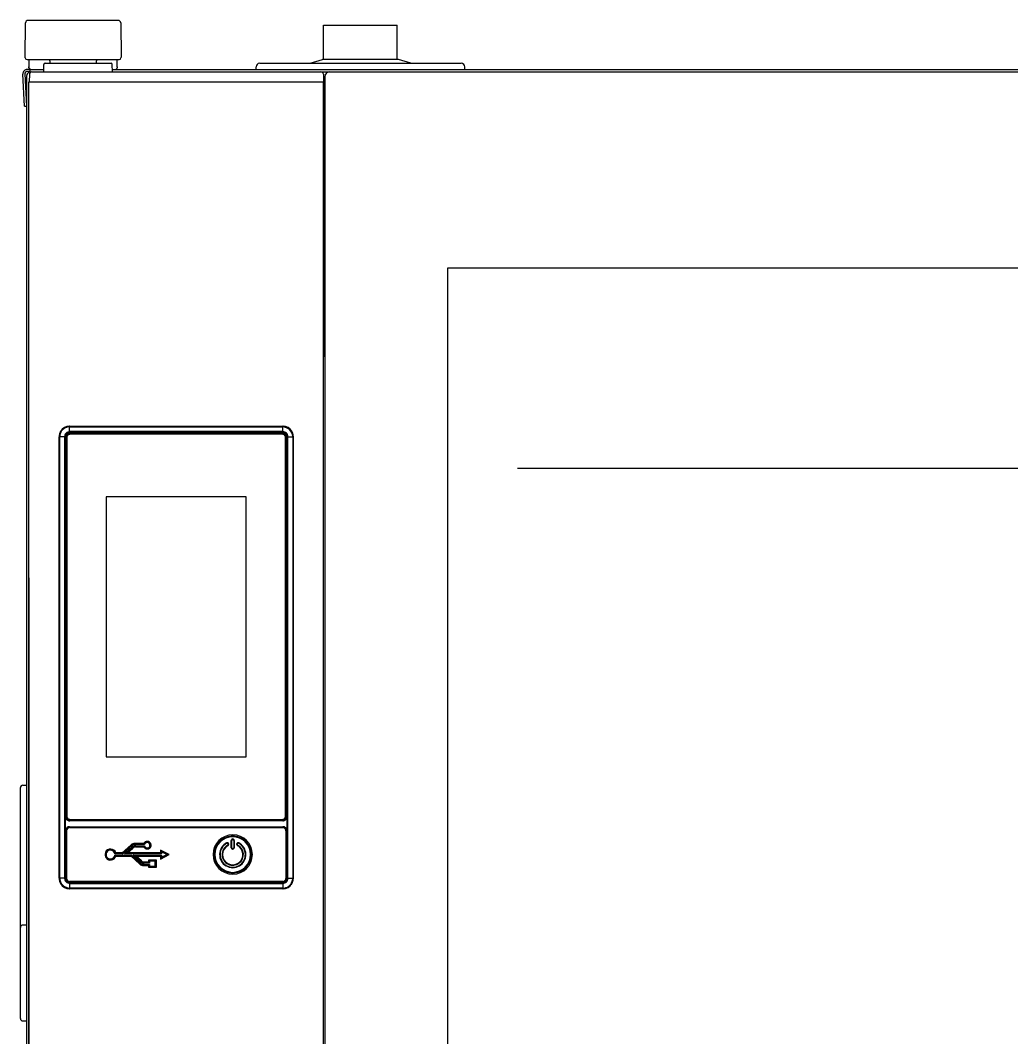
# Model space of a CAD drawing. Header units: millimetres. Extents: x 7025 to 12152, y 3757 to 7444.
# Drawn here: x 9911.5 to 10315.2, y 5879.5 to 6293.8 of the extents above; entities that cross this region are included whole.
import ezdxf

# ---------------------------------------------------------------- set-up
doc = ezdxf.new("R2010")
doc.units = ezdxf.units.MM
doc.header["$LTSCALE"] = 346.5
doc.layers.get('0').update_dxf_attribs({"linetype": 'CONTINUOUS'})
doc.layers.add('COSMETICHE', color=7, linetype='CONTINUOUS')
doc.layers.add('GEOM', color=7, linetype='CONTINUOUS')

msp = doc.modelspace()

# ---------------------------------------------------------------- linework, layer by layer
at = {"color": 7, "linetype": 'Continuous'}
for p, q in [((9951.34, 6293.8), (9914.58, 6293.8)), ((9913.46, 6278.8), (9913.58, 6292.81)), ((9952.34, 6292.81), (9952.46, 6278.8)), ((10034.96, 6277.8), (10034.96, 6291.8)), ((10034.96, 6291.8), (10064.96, 6291.8)), ((10064.96, 6277.8), (10064.96, 6291.8)), ((9913.47, 6278.52), (9913.46, 6278.8)), ((9914.22, 6277.8), (9951.7, 6277.8)), ((9914.96, 6277.8), (9914.96, 6275.4)), ((9923.48, 6277.32), (9923.5, 6276.3)), ((9942.42, 6276.3), (9942.43, 6277.32)), ((9950.96, 6275.4), (9950.96, 6277.8)), ((9952.46, 6278.8), (9952.45, 6278.52)), ((10029.46, 6276.3), (10034.46, 6277.8)), ((10065.46, 6277.8), (10034.46, 6277.8)), ((10070.46, 6276.3), (10065.46, 6277.8)), ((9915.72, 6273.8), (9914.26, 6273.8)), ((9915.26, 6273), (9914.26, 6273)), ((9914.96, 6275.4), (9914.96, 6274.8)), ((9914.97, 6274.52), (9914.96, 6274.8)), ((9915.26, 6273.8), (9915.26, 6272.28)), ((9915.26, 6273.8), (9915.26, 6272.28)), ((9915.72, 6273.8), (9920.98, 6273.8)), ((9920.96, 6272.8), (9921.01, 6275.81)), ((9921.51, 6276.3), (9948.41, 6276.3)), ((9948.96, 6272.8), (9948.91, 6275.81)), ((9948.94, 6273.8), (9950.2, 6273.8)), ((9950.2, 6273.8), (10713.66, 6273.8)), ((9950.96, 6274.8), (9950.95, 6274.52)), ((9950.96, 6275.07), (9950.96, 6275.4)), ((9950.96, 6274.8), (9950.96, 6275.07)), ((10007.46, 6273.8), (10007.46, 6274.8)), ((10008.96, 6276.3), (10090.96, 6276.3)), ((10092.46, 6273.8), (10092.46, 6274.8)), ((9913.15, 6258.8), (9912.46, 6271.9)), ((9913.26, 6271.95), (9913.95, 6258.84)), ((9913.96, 6271.1), (9913.96, 5618)), ((9914.96, 5657.8), (9914.96, 6268.8)), ((9914.96, 6268.8), (10034.96, 6268.8)), ((9915.12, 6271.81), (9915.09, 6268.8)), ((9916.12, 6272.8), (10711.91, 6272.8)), ((10034.91, 6271.81), (10034.96, 6268.8)), ((10034.96, 6268.8), (10034.96, 6156.8)), ((10034.96, 5657.8), (10034.96, 6268.8)), ((10035.46, 6270.8), (10035.46, 5655.8)), ((9913.15, 6258.8), (9913.95, 6258.84)), ((10085.46, 6192.8), (10085.46, 5733.8)), ((10542.46, 6192.8), (10085.46, 6192.8))]:
    msp.add_line(p, q, dxfattribs=at)
at = {"color": 9, "linetype": 'Continuous'}
for p, q in [((9931.53, 6128.47), (9931.53, 6128.48)), ((9931.53, 6128.47), (10018.38, 6128.47)), ((9931.54, 6126.8), (9931.54, 6128.24)), ((9931.54, 6128.24), (10018.37, 6128.24)), ((10018.37, 6126.8), (10018.37, 6128.24)), ((10018.38, 6128.47), (10018.39, 6128.48)), ((9927.29, 6124.22), (9927.28, 6124.23)), ((9927.29, 5944.37), (9927.29, 6124.22)), ((9928.71, 6124.21), (9927.51, 6124.21)), ((9927.51, 5944.38), (9927.51, 6124.21)), ((9929.47, 6124.21), (9928.71, 6124.21)), ((9929.47, 6124.21), (9929.47, 5944.38)), ((9929.75, 6124.21), (9929.5, 6124.21)), ((9929.75, 6124.21), (9929.75, 5944.38)), ((9930.33, 6124.16), (9930.2, 6124.16)), ((9930.2, 5969.44), (9930.2, 6123.8)), ((9930.45, 6124.16), (9930.33, 6124.16)), ((9931.54, 6126.28), (9931.54, 6126.8)), ((9931.54, 6126.01), (9931.54, 6126.28)), ((10018.37, 6126.28), (9931.54, 6126.28)), ((10018.38, 6126.01), (9931.54, 6126.01)), ((9931.6, 6125.43), (9931.6, 6125.56)), ((9931.6, 6125.31), (9931.6, 6125.43)), ((10018.32, 6125.43), (10018.32, 6125.56)), ((10018.32, 6125.31), (10018.32, 6125.43)), ((10018.37, 6126.28), (10018.37, 6126.8)), ((10018.38, 6126.01), (10018.37, 6126.25)), ((10019.47, 6124.16), (10019.59, 6124.16)), ((10019.59, 6124.16), (10019.72, 6124.16)), ((10019.72, 6123.8), (10019.72, 5969.44)), ((10020.17, 6124.21), (10020.44, 6124.21)), ((10020.17, 5944.38), (10020.17, 6124.21)), ((10020.44, 5944.38), (10020.44, 6124.21)), ((10020.44, 6124.21), (10021.21, 6124.21)), ((10021.21, 6124.21), (10022.4, 6124.21)), ((10022.4, 6124.21), (10022.4, 5944.38)), ((10022.63, 6124.22), (10022.64, 6124.23)), ((10022.63, 6124.22), (10022.63, 5944.37)), ((9930.33, 5969.44), (9930.2, 5969.44)), ((9930.45, 5969.44), (9930.33, 5969.44)), ((9931.56, 5968), (9931.6, 5968.04)), ((9931.6, 5968.29), (9931.6, 5968.17)), ((9931.6, 5968.17), (9931.6, 5968.04)), ((10018.32, 5968.04), (9931.6, 5968.04)), ((10018.32, 5968.29), (10018.32, 5968.17)), ((10018.32, 5968.17), (10018.32, 5968.04)), ((10018.35, 5968), (10018.32, 5968.04)), ((9929.85, 5944.34), (9929.85, 5963.75)), ((9929.85, 5963.75), (9930.1, 5963.75)), ((9930.1, 5944.34), (9930.1, 5963.75)), ((9930.1, 5963.75), (9930.19, 5963.67)), ((9930.21, 5963.67), (9930.19, 5963.67)), ((9930.19, 5963.55), (9930.19, 5963.67)), ((9930.19, 5944.55), (9930.19, 5963.55)), ((9930.26, 5963.67), (9930.21, 5963.67)), ((9931.5, 5965.4), (10018.41, 5965.4)), ((9931.5, 5965.4), (9931.5, 5965.15)), ((9931.5, 5965.15), (9931.59, 5965.06)), ((9931.5, 5965.15), (10018.41, 5965.15)), ((9931.59, 5965.04), (9931.59, 5965.06)), ((9931.59, 5965.06), (9931.76, 5965.06)), ((9931.59, 5965.03), (9931.59, 5965.04)), ((9931.76, 5965.06), (10018.16, 5965.06)), ((10018.16, 5965.06), (10018.33, 5965.06)), ((10018.41, 5965.15), (10018.33, 5965.06)), ((10018.33, 5965.04), (10018.33, 5965.06)), ((10018.33, 5965.03), (10018.33, 5965.04)), ((10018.41, 5965.4), (10018.41, 5965.15)), ((10019.66, 5963.67), (10019.71, 5963.67)), ((10019.71, 5963.67), (10019.73, 5963.67)), ((10019.81, 5963.75), (10019.73, 5963.67)), ((10019.73, 5963.67), (10019.73, 5963.55)), ((10019.73, 5963.55), (10019.73, 5944.55)), ((10020.06, 5963.75), (10019.81, 5963.75)), ((10019.81, 5963.75), (10019.81, 5944.34)), ((10020.06, 5963.75), (10020.06, 5944.34)), ((9927.29, 5944.37), (9927.28, 5944.36)), ((9928.71, 5944.38), (9927.51, 5944.38)), ((9929.47, 5944.38), (9928.71, 5944.38)), ((9929.75, 5944.38), (9929.47, 5944.38)), ((9929.85, 5944.34), (9930.1, 5944.34)), ((9930.1, 5944.34), (9930.19, 5944.43)), ((9930.19, 5944.43), (9930.19, 5944.55)), ((9930.21, 5944.43), (9930.19, 5944.43)), ((9930.26, 5944.43), (9930.21, 5944.43)), ((9931.5, 5942.94), (9931.59, 5943.03)), ((9931.5, 5942.69), (9931.5, 5942.94)), ((10018.41, 5942.94), (9931.5, 5942.94)), ((10018.41, 5942.69), (9931.5, 5942.69)), ((9931.54, 5942.59), (10018.38, 5942.59)), ((9931.54, 5942.59), (9931.54, 5942.34)), ((9931.54, 5942.31), (9931.54, 5941.8)), ((9931.54, 5942.31), (10018.37, 5942.31)), ((9931.54, 5941.8), (9931.54, 5940.35)), ((9931.59, 5943.07), (9931.59, 5943.05)), ((9931.59, 5943.05), (9931.59, 5943.03)), ((9931.76, 5943.03), (9931.59, 5943.03)), ((10018.16, 5943.03), (9931.76, 5943.03)), ((10018.33, 5943.03), (10018.16, 5943.03)), ((10018.33, 5943.07), (10018.33, 5943.05)), ((10018.33, 5943.05), (10018.33, 5943.03)), ((10018.41, 5942.94), (10018.33, 5943.03)), ((10018.38, 5942.59), (10018.37, 5942.31)), ((10018.37, 5942.31), (10018.37, 5941.8)), ((10018.37, 5941.8), (10018.37, 5940.35)), ((10018.41, 5942.69), (10018.41, 5942.94)), ((10019.66, 5944.43), (10019.71, 5944.43)), ((10019.71, 5944.43), (10019.73, 5944.43)), ((10019.73, 5944.55), (10019.73, 5944.43)), ((10019.81, 5944.34), (10019.73, 5944.43)), ((10020.06, 5944.34), (10019.81, 5944.34)), ((10020.17, 5944.38), (10020.41, 5944.38)), ((10020.44, 5944.38), (10021.21, 5944.38)), ((10021.21, 5944.38), (10022.4, 5944.38)), ((10022.63, 5944.37), (10022.64, 5944.36)), ((10018.38, 5940.13), (9931.53, 5940.13)), ((9931.53, 5940.13), (9931.53, 5940.12)), ((10018.37, 5940.35), (9931.54, 5940.35)), ((10018.38, 5940.13), (10018.39, 5940.12))]:
    msp.add_line(p, q, dxfattribs=at)
at = {"color": 2, "linetype": 'Continuous'}
msp.add_line((10113.96, 6111.4), (10513.96, 6111.4), dxfattribs=at)
at = {"color": 9, "linetype": 'Continuous'}
for points in [[(9929.75, 6124.21), (9929.65, 6124.21), (9929.56, 6124.21), (9929.47, 6124.21)], [(10018.38, 6126.01), (10018.37, 6126.11), (10018.37, 6126.2), (10018.37, 6126.28)], [(9931.54, 5942.59), (9931.54, 5942.49), (9931.54, 5942.4), (9931.54, 5942.31)], [(10020.17, 5944.38), (10020.27, 5944.38), (10020.36, 5944.38), (10020.44, 5944.38)]]:
    msp.add_lwpolyline(points, dxfattribs=at)
at = {"color": 7, "linetype": 'Continuous'}
for centre, radius, start, end in [((9914.58, 6292.8), 1, 90, 179.5), ((9951.34, 6292.8), 1, 0.5, 90), ((9914.22, 6278.55), 0.75, 182, 270), ((9921.98, 6277.3), 1.5, 1, 19.6284), ((9943.93, 6277.3), 1.5, 160.3716, 179), ((9951.7, 6278.55), 0.75, 270, 358), ((9914.26, 6272), 1.8, 90, 183), ((9914.26, 6272), 1, 90, 183), ((9915.72, 6274.55), 0.75, 182, 270), ((9921.51, 6275.8), 0.5, 90, 179), ((9948.41, 6275.8), 0.5, 1, 90), ((9950.2, 6274.55), 0.75, 270, 358), ((10008.96, 6274.8), 1.5, 90, 180), ((10090.96, 6274.8), 1.5, 0, 90), ((9915.76, 6271.1), 1.8, 106.1281, 180), ((9916.12, 6271.8), 1, 90, 179.5), ((10033.91, 6271.8), 1, 1, 90), ((10037.46, 6270.8), 2, 90, 180), ((9997.96, 5954.05), 7.5, 0, 168.75), ((9997.96, 5954.05), 7.5, 0, 168.75), ((9997.96, 5954.05), 7.5, 168.75, 180), ((9997.96, 5954.05), 7.5, 168.75, 180), ((9997.96, 5954.05), 7.5, 180, 348.75), ((9997.96, 5954.05), 7.5, 348.75, 0), ((9997.96, 5954.05), 7.5, 348.75, 0)]:
    msp.add_arc(centre, radius, start, end, dxfattribs=at)
at = {"color": 9, "linetype": 'Continuous'}
for centre, radius, start, end in [((9931.55, 6124.21), 4.03, 98.9758, 171.4052), ((9931.54, 6124.22), 4.26, 118.4228, 124.2541), ((9931.54, 6124.21), 4.26, 107.3361, 118.4073), ((9931.54, 6124.22), 4.25, 102.0486, 107.3202), ((9931.54, 6124.21), 4.26, 92.4816, 102.0374), ((9931.55, 6124.21), 4.03, 90.0459, 98.9808), ((9931.54, 6124.23), 4.24, 90.0409, 92.4762), ((10018.37, 6124.21), 4.03, 81.3986, 89.9555), ((10018.38, 6124.23), 4.24, 87.6693, 89.9597), ((10018.38, 6124.21), 4.26, 78.0579, 87.663), ((10018.38, 6124.22), 4.25, 72.8415, 78.0475), ((10018.38, 6124.21), 4.26, 63.0369, 72.8276), ((10018.38, 6124.21), 4.26, 54.2295, 63.0203), ((9931.55, 6124.22), 4.26, 168.0579, 177.663), ((9931.53, 6124.22), 4.24, 177.6693, 179.9597), ((9931.54, 6124.22), 4.25, 162.8415, 168.0475), ((9931.55, 6124.22), 4.26, 153.0369, 162.8276), ((9931.54, 6124.21), 4.03, 171.3986, 179.9555), ((9931.54, 6124.22), 4.26, 144.2295, 153.0203), ((9931.54, 6124.22), 4.25, 137.9545, 144.2272), ((9931.54, 6124.21), 4.26, 131.0569, 137.9454), ((9931.54, 6124.22), 4.25, 124.2566, 131.0508), ((9931.61, 6124.16), 1.41, 162.4712, 179.924), ((10018.32, 6124.15), 1.41, 72.4712, 89.924), ((10018.37, 6124.21), 4.03, 8.9758, 61.0408), ((10018.38, 6124.22), 4.25, 47.9545, 54.2272), ((10018.37, 6124.21), 4.26, 41.0569, 47.9454), ((10018.38, 6124.22), 4.25, 34.2566, 41.0508), ((10018.38, 6124.22), 4.26, 28.4228, 34.2541), ((10018.37, 6124.22), 4.26, 17.3361, 28.4073), ((10018.37, 6124.21), 4.03, 0.0459, 8.9808), ((10018.38, 6124.22), 4.25, 12.0486, 17.3202), ((10018.37, 6124.22), 4.26, 2.4816, 12.0374), ((10018.39, 6124.22), 4.24, 0.0409, 2.4762), ((9931.6, 5969.45), 1.41, 252.4712, 269.924), ((10018.31, 5969.44), 1.41, 342.4712, 359.924), ((9931.5, 5963.75), 1.65, 89.9858, 180.0142), ((9931.51, 5963.75), 1.41, 165.3672, 179.9758), ((9931.59, 5963.66), 1.41, 90.0882, 108.9329), ((9931.5, 5963.75), 1.41, 90.0108, 103.7349), ((10018.32, 5963.66), 1.41, 73.6062, 89.9341), ((10018.42, 5963.75), 1.65, 359.9858, 90.0142), ((10018.41, 5963.75), 1.41, 75.3672, 89.9758), ((10018.32, 5963.66), 1.41, 0.0882, 18.9329), ((10018.41, 5963.75), 1.41, 0.0108, 13.7349), ((9997.96, 5954.05), 8, 0, 180), ((9997.96, 5954.05), 7.25, 0, 180), ((9997.96, 5954.05), 8, 180, 0), ((9997.96, 5954.05), 7.25, 180, 0), ((9931.53, 5944.38), 4.24, 180.0409, 182.4762), ((9931.55, 5944.38), 4.26, 182.4816, 192.0374), ((9931.54, 5944.38), 4.25, 192.0486, 197.3202), ((9931.55, 5944.38), 4.26, 197.3361, 208.4073), ((9931.54, 5944.39), 4.03, 180.0459, 188.9808), ((9931.55, 5944.39), 4.03, 188.9758, 241.0408), ((9931.54, 5944.38), 4.26, 208.4228, 214.2541), ((9931.54, 5944.38), 4.25, 214.2566, 221.0508), ((9931.54, 5944.38), 4.26, 221.0569, 227.9454), ((9931.5, 5944.34), 1.65, 179.9858, 270.0142), ((9931.51, 5944.34), 1.41, 180.0108, 193.7349), ((9931.6, 5944.43), 1.41, 180.0882, 198.9329), ((9931.5, 5944.35), 1.41, 255.3672, 269.9758), ((9931.59, 5944.44), 1.41, 253.6062, 269.9341), ((10018.32, 5944.44), 1.41, 270.0882, 288.9329), ((10018.42, 5944.34), 1.65, 269.9858, 0.0142), ((10018.41, 5944.35), 1.41, 270.0108, 283.7349), ((10018.37, 5944.39), 4.03, 278.9758, 351.4052), ((10018.41, 5944.34), 1.41, 345.3672, 359.9758), ((10018.37, 5944.38), 4.26, 311.0569, 317.9454), ((10018.38, 5944.38), 4.25, 317.9545, 324.2272), ((10018.38, 5944.38), 4.26, 324.2295, 333.0203), ((10018.37, 5944.38), 4.26, 333.0369, 342.8276), ((10018.37, 5944.39), 4.03, 351.3986, 359.9555), ((10018.38, 5944.38), 4.25, 342.8415, 348.0475), ((10018.37, 5944.38), 4.26, 348.0579, 357.663), ((10018.39, 5944.38), 4.24, 357.6693, 359.9597), ((9931.54, 5944.38), 4.25, 227.9545, 234.2272), ((9931.54, 5944.38), 4.26, 234.2295, 243.0203), ((9931.54, 5944.38), 4.26, 243.0369, 252.8276), ((9931.54, 5944.38), 4.25, 252.8415, 258.0475), ((9931.54, 5944.39), 4.26, 258.0579, 267.663), ((9931.55, 5944.38), 4.03, 261.3986, 269.9555), ((9931.54, 5944.37), 4.24, 267.6693, 269.9597), ((10018.37, 5944.38), 4.03, 270.0459, 278.9808), ((10018.38, 5944.37), 4.24, 270.0409, 272.4762), ((10018.38, 5944.39), 4.26, 272.4816, 282.0374), ((10018.38, 5944.38), 4.25, 282.0486, 287.3202), ((10018.38, 5944.38), 4.26, 287.3361, 298.4073), ((10018.38, 5944.38), 4.26, 298.4228, 304.2541), ((10018.38, 5944.38), 4.25, 304.2566, 311.0508)]:
    msp.add_arc(centre, radius, start, end, dxfattribs=at)
at = {"color": 7, "linetype": 'Continuous'}
for centre, major_axis, start_param, end_param in [((9931.53, 6124.23), (-3.01, 3.01), -0.523121, 0.52312), ((9931.53, 6124.23), (-3.01, 3.01), -0.784789, -0.523121), ((10018.39, 6124.23), (3.01, 3.01), 0.52312, 0.784789), ((10018.39, 6124.23), (3.01, 3.01), 5.760065, 6.806306), ((9931.53, 6124.23), (-3.01, 3.01), 0.52312, 0.784789), ((10018.39, 6124.23), (3.01, 3.01), 5.498396, 5.760065), ((9931.53, 5944.37), (3.01, 3.01), 2.356803, 2.618472), ((9931.53, 5944.37), (3.01, 3.01), 2.618472, 3.664713), ((10018.39, 5944.37), (-3.01, 3.01), 2.618472, 3.664713), ((10018.39, 5944.37), (-3.01, 3.01), 3.664713, 3.926382), ((9931.53, 5944.37), (3.01, 3.01), 3.664713, 3.926382), ((10018.39, 5944.37), (-3.01, 3.01), 2.356803, 2.618472)]:
    msp.add_ellipse(centre, major_axis=major_axis, ratio=0.998783, start_param=start_param, end_param=end_param, dxfattribs=at)
at = {"color": 9, "linetype": 'Continuous'}
for points, knots in [([(9931.53, 6128.47), (9931.54, 6128.46), (9931.53, 6128.38), (9931.54, 6128.31), (9931.54, 6128.24)], [0, 0, 0, 0, 0.081765, 1, 1, 1, 1]), ([(10018.38, 6128.47), (10018.37, 6128.45), (10018.39, 6128.37), (10018.37, 6128.3), (10018.37, 6128.24)], [0, 0, 0, 0, 0.284532, 1, 1, 1, 1]), ([(9927.29, 6124.22), (9927.3, 6124.21), (9927.39, 6124.23), (9927.46, 6124.21), (9927.51, 6124.21)], [0, 0, 0, 0, 0.284532, 1, 1, 1, 1]), ([(9931.54, 6126.28), (9931.02, 6126.28), (9929.92, 6125.84), (9929.47, 6124.74), (9929.47, 6124.21)], [0, 0, 0, 0, 0.500075, 1, 1, 1, 1]), ([(9931.54, 6126.01), (9931.08, 6126.01), (9930.13, 6125.63), (9929.74, 6124.67), (9929.75, 6124.21)], [0, 0, 0, 0, 0.500075, 1, 1, 1, 1]), ([(10020.44, 6124.21), (10020.44, 6124.74), (10020, 6125.84), (10018.9, 6126.28), (10018.37, 6126.28)], [0, 0, 0, 0, 0.500075, 1, 1, 1, 1]), ([(10020.17, 6124.21), (10020.17, 6124.67), (10019.79, 6125.63), (10018.83, 6126.01), (10018.38, 6126.01)], [0, 0, 0, 0, 0.500075, 1, 1, 1, 1]), ([(10022.63, 6124.22), (10022.63, 6124.22), (10022.55, 6124.22), (10022.47, 6124.21), (10022.4, 6124.21)], [0, 0, 0, 0, 0.081765, 1, 1, 1, 1]), ([(9927.29, 5944.37), (9927.29, 5944.38), (9927.37, 5944.37), (9927.44, 5944.38), (9927.51, 5944.38)], [0, 0, 0, 0, 0.081765, 1, 1, 1, 1]), ([(9929.47, 5944.38), (9929.47, 5943.85), (9929.92, 5942.76), (9931.02, 5942.31), (9931.54, 5942.31)], [0, 0, 0, 0, 0.500075, 1, 1, 1, 1]), ([(9929.75, 5944.38), (9929.74, 5943.92), (9930.13, 5942.97), (9931.08, 5942.58), (9931.54, 5942.59)], [0, 0, 0, 0, 0.500075, 1, 1, 1, 1]), ([(10018.37, 5942.31), (10018.9, 5942.31), (10020, 5942.76), (10020.44, 5943.85), (10020.44, 5944.38)], [0, 0, 0, 0, 0.500075, 1, 1, 1, 1]), ([(10018.38, 5942.59), (10018.83, 5942.58), (10019.79, 5942.97), (10020.17, 5943.92), (10020.17, 5944.38)], [0, 0, 0, 0, 0.500075, 1, 1, 1, 1]), ([(10022.63, 5944.37), (10022.61, 5944.39), (10022.53, 5944.37), (10022.46, 5944.38), (10022.4, 5944.38)], [0, 0, 0, 0, 0.284532, 1, 1, 1, 1]), ([(9931.53, 5940.13), (9931.55, 5940.14), (9931.53, 5940.23), (9931.54, 5940.3), (9931.54, 5940.35)], [0, 0, 0, 0, 0.284532, 1, 1, 1, 1]), ([(10018.38, 5940.13), (10018.38, 5940.13), (10018.38, 5940.21), (10018.38, 5940.28), (10018.37, 5940.35)], [0, 0, 0, 0, 0.081765, 1, 1, 1, 1])]:
    msp.add_open_spline(points, degree=3, knots=knots, dxfattribs=at)
for points in [[(10018.97, 6128.2), (10019.44, 6128.13), (10019.91, 6127.97), (10020.32, 6127.74)], [(9930.27, 6124.58), (9930.37, 6124.9), (9930.6, 6125.19), (9930.89, 6125.36)], [(9930.45, 6124.16), (9930.45, 6124.38), (9930.52, 6124.6), (9930.64, 6124.79)], [(9930.64, 6124.79), (9930.73, 6124.93), (9930.87, 6125.06), (9931.02, 6125.15)], [(9930.89, 6125.36), (9931.1, 6125.49), (9931.35, 6125.56), (9931.6, 6125.56)], [(9931.02, 6125.15), (9931.19, 6125.25), (9931.4, 6125.31), (9931.6, 6125.31)], [(10018.32, 6125.31), (10018.54, 6125.31), (10018.76, 6125.24), (10018.95, 6125.12)], [(10018.74, 6125.49), (10019.06, 6125.39), (10019.35, 6125.15), (10019.52, 6124.87)], [(10018.95, 6125.12), (10019.09, 6125.02), (10019.22, 6124.89), (10019.31, 6124.74)], [(10019.31, 6124.74), (10019.41, 6124.57), (10019.47, 6124.36), (10019.47, 6124.16)], [(10019.52, 6124.87), (10019.65, 6124.66), (10019.72, 6124.4), (10019.72, 6124.16)], [(9930.39, 5968.73), (9930.27, 5968.94), (9930.2, 5969.19), (9930.2, 5969.44)], [(9931.18, 5968.1), (9930.86, 5968.21), (9930.56, 5968.44), (9930.39, 5968.73)], [(9930.61, 5968.85), (9930.51, 5969.03), (9930.45, 5969.24), (9930.45, 5969.44)], [(9930.97, 5968.48), (9930.82, 5968.57), (9930.7, 5968.7), (9930.61, 5968.85)], [(9931.6, 5968.29), (9931.38, 5968.29), (9931.15, 5968.36), (9930.97, 5968.48)], [(10018.9, 5968.45), (10018.73, 5968.35), (10018.52, 5968.29), (10018.32, 5968.29)], [(10019.03, 5968.23), (10018.82, 5968.11), (10018.56, 5968.04), (10018.32, 5968.04)], [(10019.28, 5968.81), (10019.18, 5968.66), (10019.05, 5968.54), (10018.9, 5968.45)], [(10019.65, 5969.02), (10019.55, 5968.7), (10019.32, 5968.4), (10019.03, 5968.23)], [(10019.47, 5969.44), (10019.47, 5969.22), (10019.4, 5968.99), (10019.28, 5968.81)], [(9930.15, 5964.11), (9930.27, 5964.57), (9930.71, 5965), (9931.17, 5965.11)], [(9930.19, 5963.67), (9930.19, 5963.87), (9930.24, 5964.08), (9930.33, 5964.26)], [(9930.33, 5964.26), (9930.48, 5964.59), (9930.79, 5964.87), (9931.14, 5964.99)], [(10018.72, 5965.01), (10019.13, 5964.89), (10019.51, 5964.52), (10019.65, 5964.12)], [(10018.77, 5965.11), (10019.23, 5964.99), (10019.66, 5964.55), (10019.77, 5964.09)], [(9931.15, 5942.99), (9930.69, 5943.11), (9930.26, 5943.54), (9930.14, 5944.01)], [(9931.2, 5943.09), (9930.79, 5943.21), (9930.41, 5943.57), (9930.27, 5943.97)], [(10019.77, 5943.99), (10019.65, 5943.53), (10019.21, 5943.1), (10018.75, 5942.98)], [(10019.59, 5943.83), (10019.44, 5943.51), (10019.13, 5943.23), (10018.78, 5943.11)], [(10019.73, 5944.43), (10019.73, 5944.23), (10019.68, 5944.02), (10019.59, 5943.83)], [(9930.94, 5940.4), (9930.47, 5940.47), (9930.01, 5940.63), (9929.59, 5940.86)]]:
    msp.add_open_spline(points, degree=3, dxfattribs=at)
at = {"layer": 'COSMETICHE', "color": 7, "linetype": 'Continuous'}
msp.add_line((9914.96, 6066.8), (9914.96, 5859.8), dxfattribs=at)
at = {"layer": 'GEOM', "color": 9, "linetype": 'Continuous'}
for p, q in [((9929.92, 5969.4), (9929.92, 6124.19)), ((9929.92, 6124.19), (9930.16, 6124.19)), ((9930.16, 5969.4), (9930.16, 6124.19)), ((9931.56, 6125.84), (10018.35, 6125.84)), ((9931.56, 6125.84), (9931.56, 6125.59)), ((9931.56, 6125.59), (10018.35, 6125.59)), ((10018.35, 6125.84), (10018.35, 6125.59)), ((10019.75, 6124.19), (10019.75, 5969.4)), ((10020, 6124.19), (10019.75, 6124.19)), ((10020, 6124.19), (10020, 5969.4)), ((9929.92, 5969.4), (9930.16, 5969.4)), ((10018.35, 5968), (9931.56, 5968)), ((9931.56, 5967.75), (9931.56, 5968)), ((10018.35, 5967.75), (9931.56, 5967.75)), ((10018.35, 5967.75), (10018.35, 5968)), ((9958.09, 5958.55), (9958.09, 5958.32)), ((9961.77, 5958.55), (9958.09, 5958.55)), ((9958.09, 5958.09), (9958.09, 5958.32)), ((9961.92, 5958.32), (9958.09, 5958.32)), ((9962.08, 5958.09), (9958.09, 5958.09)), ((9995.49, 5958.79), (9995.53, 5958.7)), ((9995.58, 5958.62), (9995.53, 5958.7)), ((9997.36, 5956.8), (9997.36, 5959.8)), ((9997.36, 5959.8), (9997.46, 5959.8)), ((9997.56, 5959.8), (9997.46, 5959.8)), ((9997.56, 5956.8), (9997.56, 5959.8)), ((9998.36, 5959.8), (9998.46, 5959.8)), ((9998.36, 5959.8), (9998.36, 5956.8)), ((9998.56, 5959.8), (9998.46, 5959.8)), ((9998.56, 5959.8), (9998.56, 5956.8)), ((10000.34, 5958.62), (10000.38, 5958.7)), ((10000.43, 5958.79), (10000.38, 5958.7)), ((9953.15, 5954.28), (9949.95, 5954.28)), ((9953.07, 5954.51), (9950.14, 5954.51)), ((9952.98, 5954.74), (9950.32, 5954.74)), ((9956.59, 5957.97), (9952.98, 5954.74)), ((9956.75, 5957.8), (9953.07, 5954.51)), ((9956.9, 5957.63), (9953.15, 5954.28)), ((9953.88, 5954.28), (9956.97, 5957.04)), ((9968.98, 5954.28), (9953.88, 5954.28)), ((9954.48, 5954.51), (9957.12, 5956.87)), ((9968.75, 5954.51), (9954.48, 5954.51)), ((9955.08, 5954.74), (9957.27, 5956.7)), ((9968.53, 5954.74), (9955.08, 5954.74)), ((9956.59, 5957.97), (9956.75, 5957.8)), ((9956.9, 5957.63), (9956.75, 5957.8)), ((9956.97, 5957.04), (9957.12, 5956.87)), ((9957.27, 5956.7), (9957.12, 5956.87)), ((9958.44, 5957.61), (9958.44, 5957.38)), ((9958.44, 5957.61), (9962.08, 5957.61)), ((9958.44, 5957.15), (9958.44, 5957.38)), ((9958.44, 5957.38), (9961.92, 5957.38)), ((9958.44, 5957.15), (9961.77, 5957.15)), ((9972.12, 5954.05), (9968.53, 5955.9)), ((9968.53, 5955.9), (9968.53, 5954.74)), ((9968.53, 5952.18), (9972.12, 5954.05)), ((9968.75, 5955.53), (9968.75, 5954.51)), ((9971.62, 5954.05), (9968.75, 5955.53)), ((9968.75, 5952.56), (9971.62, 5954.05)), ((9968.98, 5955.15), (9968.98, 5954.28)), ((9971.12, 5954.05), (9968.98, 5955.15)), ((9968.98, 5952.94), (9971.12, 5954.05)), ((9995.95, 5957.91), (9996, 5957.82)), ((9996.04, 5957.73), (9996, 5957.82)), ((9997.36, 5956.8), (9997.46, 5956.8)), ((9997.56, 5956.8), (9997.46, 5956.8)), ((9998.36, 5956.8), (9998.46, 5956.8)), ((9998.56, 5956.8), (9998.46, 5956.8)), ((9999.88, 5957.73), (9999.92, 5957.82)), ((9999.97, 5957.91), (9999.92, 5957.82)), ((9949.95, 5953.8), (9956.7, 5953.8)), ((9950.14, 5953.57), (9956.61, 5953.57)), ((9950.31, 5953.34), (9956.53, 5953.34)), ((9956.53, 5953.34), (9960.09, 5950.17)), ((9956.61, 5953.57), (9960.24, 5950.34)), ((9956.7, 5953.8), (9960.39, 5950.51)), ((9957.43, 5953.8), (9968.98, 5953.8)), ((9960.46, 5951.1), (9957.43, 5953.8)), ((9960.61, 5951.27), (9958.03, 5953.57)), ((9958.03, 5953.57), (9968.75, 5953.57)), ((9960.76, 5951.44), (9958.63, 5953.34)), ((9958.63, 5953.34), (9968.53, 5953.34)), ((9960.09, 5950.17), (9960.24, 5950.34)), ((9960.39, 5950.51), (9960.24, 5950.34)), ((9960.46, 5951.1), (9960.61, 5951.27)), ((9960.76, 5951.44), (9960.61, 5951.27)), ((9961.59, 5950.06), (9961.59, 5949.83)), ((9961.59, 5950.06), (9964.12, 5950.06)), ((9961.59, 5949.83), (9963.9, 5949.83)), ((9961.59, 5949.6), (9961.59, 5949.83)), ((9963.67, 5951), (9961.93, 5951)), ((9961.93, 5951), (9961.93, 5950.77)), ((9961.93, 5950.54), (9961.93, 5950.77)), ((9963.9, 5950.77), (9961.93, 5950.77)), ((9964.12, 5950.54), (9961.93, 5950.54)), ((9966.87, 5951.75), (9963.67, 5951.75)), ((9963.67, 5951.75), (9963.67, 5951)), ((9966.64, 5951.52), (9963.9, 5951.52)), ((9963.9, 5951.52), (9963.9, 5950.77)), ((9963.9, 5949.83), (9963.9, 5949.08)), ((9964.12, 5951.29), (9964.12, 5950.54)), ((9966.41, 5951.29), (9964.12, 5951.29)), ((9964.12, 5950.06), (9964.12, 5949.31)), ((9966.41, 5949.31), (9966.41, 5951.29)), ((9966.64, 5949.08), (9966.64, 5951.52)), ((9966.87, 5948.85), (9966.87, 5951.75)), ((9968.53, 5953.34), (9968.53, 5952.18)), ((9968.75, 5953.57), (9968.75, 5952.56)), ((9968.98, 5953.8), (9968.98, 5952.94)), ((9961.59, 5949.6), (9963.67, 5949.6)), ((9963.67, 5949.6), (9963.67, 5948.85)), ((9963.67, 5948.85), (9966.87, 5948.85)), ((9963.9, 5949.08), (9966.64, 5949.08)), ((9964.12, 5949.31), (9966.41, 5949.31))]:
    msp.add_line(p, q, dxfattribs=at)
at = {"layer": 'GEOM', "color": 7, "linetype": 'Continuous'}
for p, q in [((9930.46, 6124.1), (9930.46, 5969.5)), ((10018.26, 6125.3), (9931.66, 6125.3)), ((10019.46, 5969.5), (10019.46, 6124.1)), ((10003.46, 6099.8), (9946.46, 6099.8)), ((9946.46, 6099.8), (9946.46, 5993.8)), ((10003.46, 5993.8), (10003.46, 6099.8)), ((9946.46, 5993.8), (10003.46, 5993.8)), ((9911.46, 5887.3), (9911.46, 5981.3)), ((9912.46, 5982.3), (9913.96, 5982.3)), ((9931.66, 5968.3), (10018.26, 5968.3)), ((9930.26, 5963.55), (9930.26, 5944.55)), ((10018.16, 5965.05), (9931.76, 5965.05)), ((10019.66, 5944.55), (10019.66, 5963.55)), ((9997.46, 5959.02), (9997.46, 5959.8)), ((9997.46, 5956.8), (9997.46, 5959.02)), ((9998.46, 5959.8), (9998.46, 5959.02)), ((9998.46, 5959.02), (9998.46, 5956.8)), ((9953.07, 5954.51), (9952.98, 5954.74)), ((9953.07, 5954.51), (9953.15, 5954.28)), ((9954.48, 5954.51), (9953.88, 5954.28)), ((9954.48, 5954.51), (9955.08, 5954.74)), ((9968.75, 5955.53), (9968.53, 5955.9)), ((9968.75, 5954.51), (9968.53, 5954.74)), ((9968.75, 5955.53), (9968.98, 5955.15)), ((9968.75, 5954.51), (9968.98, 5954.28)), ((9971.62, 5954.05), (9971.12, 5954.05)), ((9971.62, 5954.05), (9972.12, 5954.05)), ((9956.61, 5953.57), (9956.53, 5953.34)), ((9956.61, 5953.57), (9956.7, 5953.8)), ((9958.03, 5953.57), (9957.43, 5953.8)), ((9958.03, 5953.57), (9958.63, 5953.34)), ((9963.9, 5951.52), (9963.67, 5951.75)), ((9963.9, 5950.77), (9963.67, 5951)), ((9963.9, 5949.83), (9963.67, 5949.6)), ((9963.9, 5951.52), (9964.12, 5951.29)), ((9963.9, 5950.77), (9964.12, 5950.54)), ((9963.9, 5949.83), (9964.12, 5950.06)), ((9966.64, 5951.52), (9966.41, 5951.29)), ((9966.64, 5951.52), (9966.87, 5951.75)), ((9968.75, 5953.57), (9968.53, 5953.34)), ((9968.75, 5952.56), (9968.53, 5952.18)), ((9968.75, 5953.57), (9968.98, 5953.8)), ((9968.75, 5952.56), (9968.98, 5952.94)), ((9963.9, 5949.08), (9963.67, 5948.85)), ((9963.9, 5949.08), (9964.12, 5949.31)), ((9966.64, 5949.08), (9966.41, 5949.31)), ((9966.64, 5949.08), (9966.87, 5948.85)), ((9931.76, 5943.05), (10018.16, 5943.05)), ((9913.96, 5925.3), (9912.46, 5925.3)), ((9912.46, 5886.3), (9913.96, 5886.3))]:
    msp.add_line(p, q, dxfattribs=at)
for points in [[(9953.07, 5954.51), (9953.05, 5954.57), (9953.02, 5954.65), (9952.98, 5954.74)], [(9953.07, 5954.51), (9953.09, 5954.46), (9953.12, 5954.38), (9953.15, 5954.28)], [(9954.48, 5954.51), (9954.43, 5954.49), (9954.37, 5954.47), (9954.31, 5954.45), (9954.23, 5954.42), (9954.15, 5954.39), (9954.06, 5954.35), (9953.97, 5954.32), (9953.88, 5954.28)], [(9954.48, 5954.51), (9954.53, 5954.53), (9954.59, 5954.55), (9954.65, 5954.58), (9954.72, 5954.61), (9954.8, 5954.64), (9954.89, 5954.67), (9954.98, 5954.7), (9955.08, 5954.74)], [(9968.75, 5955.53), (9968.73, 5955.57), (9968.7, 5955.62), (9968.66, 5955.68), (9968.62, 5955.75), (9968.57, 5955.82), (9968.53, 5955.9)], [(9968.75, 5954.51), (9968.72, 5954.55), (9968.66, 5954.6), (9968.6, 5954.67), (9968.53, 5954.74)], [(9968.75, 5955.53), (9968.79, 5955.48), (9968.82, 5955.41), (9968.87, 5955.33), (9968.93, 5955.25), (9968.98, 5955.15)], [(9968.75, 5954.51), (9968.81, 5954.46), (9968.89, 5954.38), (9968.98, 5954.28)], [(9971.62, 5954.05), (9971.57, 5954.05), (9971.5, 5954.05), (9971.42, 5954.05), (9971.33, 5954.05), (9971.23, 5954.05), (9971.12, 5954.05)], [(9971.62, 5954.05), (9971.67, 5954.05), (9971.73, 5954.05), (9971.79, 5954.05), (9971.86, 5954.05), (9971.94, 5954.05), (9972.03, 5954.05), (9972.12, 5954.05)], [(9956.61, 5953.57), (9956.59, 5953.52), (9956.56, 5953.44), (9956.53, 5953.34)], [(9956.61, 5953.57), (9956.63, 5953.62), (9956.67, 5953.7), (9956.7, 5953.8)], [(9958.03, 5953.57), (9957.98, 5953.59), (9957.92, 5953.61), (9957.86, 5953.64), (9957.78, 5953.67), (9957.7, 5953.7), (9957.61, 5953.73), (9957.51, 5953.77), (9957.43, 5953.8)], [(9958.03, 5953.57), (9958.08, 5953.55), (9958.14, 5953.53), (9958.2, 5953.51), (9958.27, 5953.48), (9958.35, 5953.45), (9958.44, 5953.42), (9958.53, 5953.38), (9958.63, 5953.34)], [(9963.9, 5951.52), (9963.86, 5951.56), (9963.8, 5951.61), (9963.74, 5951.67), (9963.67, 5951.75)], [(9963.9, 5950.77), (9963.86, 5950.81), (9963.8, 5950.86), (9963.74, 5950.92), (9963.67, 5951)], [(9963.9, 5949.83), (9963.86, 5949.79), (9963.8, 5949.74), (9963.74, 5949.67), (9963.67, 5949.6)], [(9963.9, 5951.52), (9963.95, 5951.46), (9964.03, 5951.39), (9964.12, 5951.29)], [(9963.9, 5950.77), (9963.95, 5950.71), (9964.03, 5950.64), (9964.12, 5950.54)], [(9963.9, 5949.83), (9963.95, 5949.88), (9964.03, 5949.96), (9964.12, 5950.06)], [(9966.64, 5951.52), (9966.58, 5951.46), (9966.5, 5951.39), (9966.41, 5951.29)], [(9966.64, 5951.52), (9966.67, 5951.56), (9966.73, 5951.61), (9966.79, 5951.67), (9966.87, 5951.75)], [(9968.75, 5953.57), (9968.72, 5953.53), (9968.66, 5953.48), (9968.6, 5953.42), (9968.53, 5953.34)], [(9968.75, 5952.56), (9968.73, 5952.52), (9968.7, 5952.46), (9968.66, 5952.4), (9968.62, 5952.34), (9968.57, 5952.26), (9968.53, 5952.18)], [(9968.75, 5953.57), (9968.81, 5953.62), (9968.89, 5953.7), (9968.98, 5953.8)], [(9968.75, 5952.56), (9968.79, 5952.61), (9968.82, 5952.67), (9968.87, 5952.75), (9968.93, 5952.84), (9968.98, 5952.94)], [(9963.9, 5949.08), (9963.86, 5949.04), (9963.8, 5948.99), (9963.74, 5948.92), (9963.67, 5948.85)], [(9963.9, 5949.08), (9963.95, 5949.13), (9964.03, 5949.21), (9964.12, 5949.31)], [(9966.64, 5949.08), (9966.58, 5949.13), (9966.5, 5949.21), (9966.41, 5949.31)], [(9966.64, 5949.08), (9966.67, 5949.04), (9966.73, 5948.99), (9966.79, 5948.92), (9966.87, 5948.85)]]:
    msp.add_lwpolyline(points, dxfattribs=at)
at = {"layer": 'GEOM', "color": 9, "linetype": 'Continuous'}
for centre, radius, start, end in [((9931.56, 6124.19), 1.65, 89.9858, 180.0142), ((10018.35, 6124.19), 1.65, 359.9858, 90.0142), ((9931.56, 5969.4), 1.65, 179.9858, 270.0142), ((10018.35, 5969.4), 1.65, 269.9858, 0.0142), ((9958.09, 5956.3), 2.25, 90, 131.8103), ((9958.09, 5956.3), 2.02, 90, 131.8103), ((9958.09, 5956.3), 1.79, 90, 131.8103), ((9963.15, 5957.85), 1.55, 319.7222, 153.1528), ((9963.15, 5957.85), 1.32, 324.641, 159.1155), ((9963.15, 5957.85), 1.09, 26.3462, 167.2071), ((9963.15, 5957.85), 1.09, 192.7929, 26.3462), ((9997.96, 5954.05), 5.35, 117.5, 239.4779), ((9997.96, 5954.05), 5.15, 117.5, 239.4783), ((9997.96, 5954.05), 5.35, 239.6126, 62.5), ((9997.96, 5954.05), 5.15, 239.4783, 62.5), ((9995.77, 5958.26), 0.6, 115.8143, 117.5), ((9995.77, 5958.26), 0.6, 97.7931, 115.8143), ((9995.77, 5958.26), 0.4, 95.337, 117.5), ((9995.77, 5958.26), 0.6, 317.384, 97.7931), ((9995.77, 5958.26), 0.4, 319.6605, 95.337), ((9995.77, 5958.26), 0.4, 297.5, 319.6605), ((9997.96, 5959.8), 0.6, 160.2932, 178.3143), ((9997.96, 5959.8), 0.6, 178.3143, 180), ((9997.96, 5959.8), 0.6, 19.8842, 160.2932), ((9997.96, 5959.8), 0.4, 157.837, 180), ((9997.96, 5959.8), 0.4, 22.1605, 157.837), ((9997.96, 5959.8), 0.4, 0, 22.1605), ((9997.96, 5959.8), 0.6, 1.7071, 19.8842), ((9997.96, 5959.8), 0.6, 0, 1.7071), ((10000.15, 5958.26), 0.6, 82.384, 222.7931), ((10000.15, 5958.26), 0.4, 84.6605, 220.337), ((10000.15, 5958.26), 0.4, 220.337, 242.5), ((10000.15, 5958.26), 0.4, 62.5, 84.6605), ((10000.15, 5958.26), 0.6, 62.5, 82.384), ((9948.18, 5954.05), 2.25, 156.7507, 341.7239), ((9948.18, 5954.05), 2.25, 17.9765, 156.7507), ((9948.18, 5954.05), 2.02, 156.0477, 346.363), ((9948.18, 5954.05), 2.02, 13.3111, 156.0477), ((9948.18, 5954.05), 1.79, 7.5736, 195.4537), ((9958.44, 5955.4), 2.21, 90, 131.8103), ((9958.44, 5955.4), 1.98, 90, 131.8103), ((9958.44, 5955.4), 1.75, 90, 131.8103), ((9963.15, 5957.85), 1.55, 206.8472, 319.7222), ((9963.15, 5957.85), 1.32, 200.8845, 324.641), ((9997.96, 5954.05), 4.35, 117.5, 307.981), ((9997.96, 5954.05), 4.15, 117.5, 303.1784), ((9995.77, 5958.26), 0.6, 297.5, 317.384), ((9997.96, 5956.8), 0.6, 180, 181.7071), ((9997.96, 5956.8), 0.6, 181.7071, 199.8842), ((9997.96, 5956.8), 0.6, 199.8842, 340.2932), ((9997.96, 5956.8), 0.4, 180, 202.1605), ((9997.96, 5956.8), 0.4, 202.1605, 337.837), ((9997.96, 5956.8), 0.4, 337.837, 0), ((9997.96, 5956.8), 0.6, 340.2932, 358.3143), ((9997.96, 5956.8), 0.6, 358.3143, 0), ((10000.15, 5958.26), 0.6, 222.7931, 240.8143), ((10000.15, 5958.26), 0.6, 240.8143, 242.5), ((9997.96, 5954.05), 4.15, 308.0734, 62.5), ((9997.96, 5954.05), 4.35, 308.1559, 62.5), ((9948.18, 5954.05), 1.79, 195.4537, 352.0655), ((9961.59, 5951.85), 2.25, 228.2874, 270), ((9961.59, 5951.85), 2.02, 228.2874, 270), ((9961.59, 5951.85), 1.79, 228.2874, 270), ((9961.93, 5952.75), 2.21, 228.2874, 270), ((9961.93, 5952.75), 1.98, 228.2874, 270), ((9961.93, 5952.75), 1.75, 228.2874, 270), ((9997.96, 5954.05), 4.15, 303.1784, 308.0734), ((9997.96, 5954.05), 4.35, 307.981, 308.1559), ((9997.96, 5954.05), 5.35, 239.4779, 239.6126)]:
    msp.add_arc(centre, radius, start, end, dxfattribs=at)
at = {"layer": 'GEOM', "color": 7, "linetype": 'Continuous'}
for centre, radius, start, end in [((9931.66, 6124.1), 1.2, 90, 180), ((10018.26, 6124.1), 1.2, 0, 90), ((9912.46, 5981.3), 1, 90, 180), ((9931.66, 5969.5), 1.2, 180, 270), ((10018.26, 5969.5), 1.2, 270, 0), ((9931.76, 5963.55), 1.5, 165, 180), ((9931.76, 5963.55), 1.5, 150, 165), ((9931.76, 5963.55), 1.5, 135, 150), ((9931.76, 5963.55), 1.5, 120, 135), ((9931.76, 5963.55), 1.5, 105, 120), ((9931.76, 5963.55), 1.5, 90, 105), ((10018.16, 5963.55), 1.5, 75, 90), ((10018.16, 5963.55), 1.5, 60, 75), ((10018.16, 5963.55), 1.5, 45, 60), ((10018.16, 5963.55), 1.5, 30, 45), ((10018.16, 5963.55), 1.5, 15, 30), ((10018.16, 5963.55), 1.5, 0, 15), ((9997.96, 5954.05), 5.25, 129.7, 227.3), ((9997.96, 5954.05), 5.25, 117.5, 129.7), ((9995.77, 5958.26), 0.5, 115.25, 117.5), ((9995.77, 5958.26), 0.5, 95.0001, 115.25), ((9995.77, 5958.26), 0.5, 87.1797, 95.0001), ((9995.77, 5958.26), 0.5, 72.5002, 87.1797), ((9995.77, 5958.26), 0.5, 63.0722, 72.5002), ((9995.77, 5958.26), 0.5, 51.7797, 63.0722), ((9995.77, 5958.26), 0.5, 50.0003, 51.7797), ((9995.77, 5958.26), 0.5, 39.1712, 50.0003), ((9995.77, 5958.26), 0.5, 27.5004, 39.1712), ((9995.77, 5958.26), 0.5, 320, 342.5004), ((9995.77, 5958.26), 0.5, 19.1159, 27.5004), ((9995.77, 5958.26), 0.5, 5.0006, 19.1159), ((9995.77, 5958.26), 0.5, 342.5004, 349.9348), ((9995.77, 5958.26), 0.5, 349.9348, 5.0006), ((9997.96, 5954.05), 5.25, 263.9, 50.3), ((9997.96, 5959.8), 0.5, 157.5001, 177.75), ((9997.96, 5959.8), 0.5, 177.75, 180), ((9997.96, 5959.8), 0.5, 149.6784, 157.5001), ((9997.96, 5959.8), 0.5, 135.0002, 149.6784), ((9997.96, 5959.8), 0.5, 125.5743, 135.0002), ((9997.96, 5959.8), 0.5, 112.5003, 125.5743), ((9997.96, 5959.8), 0.5, 101.6638, 112.5003), ((9997.96, 5959.8), 0.5, 90.0004, 101.6638), ((9997.96, 5959.8), 0.5, 81.6266, 90.0004), ((9997.96, 5959.8), 0.5, 67.5006, 81.6266), ((9997.96, 5959.8), 0.5, 52.4048, 67.5006), ((9997.96, 5959.8), 0.5, 45.0004, 52.4048), ((9997.96, 5959.8), 0.5, 22.5, 45.0004), ((9997.96, 5959.8), 0.5, 2.2499, 22.5), ((9997.96, 5959.8), 0.5, 0, 2.2499), ((10000.15, 5958.26), 0.5, 164.1712, 175.0003), ((10000.15, 5958.26), 0.5, 175.0003, 188.0722), ((10000.15, 5958.26), 0.5, 188.0722, 197.5002), ((10000.15, 5958.26), 0.5, 152.5004, 164.1712), ((10000.15, 5958.26), 0.5, 197.5002, 212.1797), ((10000.15, 5958.26), 0.5, 144.1159, 152.5004), ((10000.15, 5958.26), 0.5, 212.1797, 220.0001), ((10000.15, 5958.26), 0.5, 130.0006, 144.1159), ((10000.15, 5958.26), 0.5, 128.2202, 130.0006), ((10000.15, 5958.26), 0.5, 114.9348, 128.2202), ((10000.15, 5958.26), 0.5, 107.5004, 114.9348), ((10000.15, 5958.26), 0.5, 85, 107.5004), ((10000.15, 5958.26), 0.5, 64.7499, 85), ((10000.15, 5958.26), 0.5, 62.5, 64.7499), ((9997.96, 5954.05), 5.25, 50.3, 62.5), ((9945.38, 5958.28), 6.07, 318.8582, 321.6704), ((9944.69, 5958.82), 6.95, 321.6679, 324.0385), ((9997.96, 5954.05), 4.25, 130.2083, 292.0979), ((9997.96, 5954.05), 4.25, 117.5, 130.2083), ((9997.96, 5954.05), 4.25, 117.5, 130.2083), ((9995.77, 5958.26), 0.5, 297.5, 299.7499), ((9995.77, 5958.26), 0.5, 299.7499, 320), ((9997.96, 5956.8), 0.5, 180, 182.2499), ((9997.96, 5956.8), 0.5, 182.2499, 202.5), ((9997.96, 5956.8), 0.5, 202.5, 217.7321), ((9997.96, 5956.8), 0.5, 217.7321, 225.0004), ((9997.96, 5956.8), 0.5, 225.0004, 232.4048), ((9997.96, 5956.8), 0.5, 232.4048, 247.5006), ((9997.96, 5956.8), 0.5, 247.5006, 261.6266), ((9997.96, 5956.8), 0.5, 261.6266, 270.0004), ((9997.96, 5956.8), 0.5, 270.0004, 281.6638), ((9997.96, 5956.8), 0.5, 281.6638, 292.5003), ((9997.96, 5956.8), 0.5, 292.5003, 305.5743), ((9997.96, 5956.8), 0.5, 305.5743, 315.0002), ((9997.96, 5956.8), 0.5, 315.0002, 322.268), ((9997.96, 5956.8), 0.5, 322.268, 329.6784), ((9997.96, 5956.8), 0.5, 329.6784, 337.5001), ((9997.96, 5956.8), 0.5, 337.5001, 357.75), ((9997.96, 5956.8), 0.5, 357.75, 0), ((10000.15, 5958.26), 0.5, 220.0001, 240.25), ((10000.15, 5958.26), 0.5, 240.25, 242.5), ((9997.96, 5954.05), 4.25, 49.7916, 62.5), ((9997.96, 5954.05), 4.25, 49.7916, 62.5), ((9997.96, 5954.05), 4.25, 45.5045, 49.7916), ((9997.96, 5954.05), 4.25, 45.5045, 49.7916), ((9997.96, 5954.05), 4.25, 37.0833, 45.5045), ((9997.96, 5954.05), 4.25, 37.0833, 45.5045), ((9997.96, 5954.05), 4.25, 24.375, 37.0833), ((9997.96, 5954.05), 4.25, 24.375, 37.0833), ((9997.96, 5954.05), 4.25, 358.5224, 24.375), ((9997.96, 5954.05), 4.25, 358.9583, 24.375), ((9997.96, 5954.05), 4.25, 346.25, 358.9583), ((9997.96, 5954.05), 4.25, 346.25, 358.5224), ((9945.35, 5949.81), 6.09, 38.1667, 40.9618), ((9944.66, 5949.26), 6.97, 35.812, 38.1692), ((9997.96, 5954.05), 5.25, 227.3, 239.3626), ((9997.96, 5954.05), 4.25, 292.0979, 303.1479), ((9997.96, 5954.05), 4.25, 295.4167, 303.1479), ((9997.96, 5954.05), 4.25, 303.1479, 308.125), ((9997.96, 5954.05), 4.25, 303.1479, 308.125), ((9997.96, 5954.05), 4.25, 308.125, 320.8333), ((9997.96, 5954.05), 4.25, 308.125, 320.0401), ((9997.96, 5954.05), 4.25, 320.0401, 320.8333), ((9997.96, 5954.05), 4.25, 320.8333, 333.5416), ((9997.96, 5954.05), 4.25, 320.8333, 333.5416), ((9997.96, 5954.05), 4.25, 333.5416, 346.25), ((9997.96, 5954.05), 4.25, 333.5416, 346.25), ((9997.96, 5954.05), 5.25, 239.3626, 239.5), ((9997.96, 5954.05), 5.25, 239.5, 263.9), ((9931.76, 5944.55), 1.5, 180, 195), ((9931.76, 5944.55), 1.5, 195, 210), ((9931.76, 5944.55), 1.5, 210, 225), ((9931.76, 5944.55), 1.5, 225, 240), ((9931.76, 5944.55), 1.5, 240, 255), ((9931.76, 5944.55), 1.5, 255, 270), ((10018.16, 5944.55), 1.5, 270, 285), ((10018.16, 5944.55), 1.5, 285, 300), ((10018.16, 5944.55), 1.5, 300, 315), ((10018.16, 5944.55), 1.5, 315, 330), ((10018.16, 5944.55), 1.5, 330, 345), ((10018.16, 5944.55), 1.5, 345, 0), ((9912.46, 5924.3), 1, 90, 180), ((9912.46, 5887.3), 1, 180, 270)]:
    msp.add_arc(centre, radius, start, end, dxfattribs=at)
at = {"layer": 'GEOM', "color": 9, "linetype": 'Continuous'}
for points in [[(9930.16, 6124.19), (9930.16, 6124.42), (9930.22, 6124.65), (9930.33, 6124.85)], [(9930.33, 6124.85), (9930.45, 6125.07), (9930.64, 6125.27), (9930.86, 6125.4)], [(9930.86, 6125.4), (9931.07, 6125.52), (9931.32, 6125.59), (9931.56, 6125.59)], [(10018.35, 6125.59), (10018.58, 6125.59), (10018.81, 6125.53), (10019.01, 6125.43)], [(10019.01, 6125.43), (10019.23, 6125.31), (10019.43, 6125.12), (10019.56, 6124.9)], [(10019.56, 6124.9), (10019.68, 6124.69), (10019.75, 6124.44), (10019.75, 6124.19)], [(9930.36, 5968.7), (9930.23, 5968.91), (9930.16, 5969.16), (9930.16, 5969.4)], [(9930.91, 5968.16), (9930.68, 5968.28), (9930.49, 5968.48), (9930.36, 5968.7)], [(9931.56, 5968), (9931.34, 5968), (9931.11, 5968.06), (9930.91, 5968.16)], [(10019.06, 5968.19), (10018.85, 5968.07), (10018.6, 5968), (10018.35, 5968)], [(10019.59, 5968.75), (10019.47, 5968.52), (10019.28, 5968.32), (10019.06, 5968.19)], [(10019.75, 5969.4), (10019.75, 5969.18), (10019.7, 5968.95), (10019.59, 5968.75)]]:
    msp.add_open_spline(points, degree=3, dxfattribs=at)
at = {"layer": 'GEOM', "color": 7, "linetype": 'Continuous'}
for points, knots in [([(9961.92, 5958.32), (9961.91, 5958.33), (9961.85, 5958.41), (9961.81, 5958.48), (9961.77, 5958.55)], [0, 0, 0, 0, 0.18138, 1, 1, 1, 1]), ([(9961.92, 5958.32), (9961.93, 5958.3), (9961.98, 5958.23), (9962.04, 5958.15), (9962.08, 5958.09)], [0, 0, 0, 0, 0.181844, 1, 1, 1, 1]), ([(9961.92, 5957.38), (9961.91, 5957.36), (9961.85, 5957.29), (9961.81, 5957.21), (9961.77, 5957.15)], [0, 0, 0, 0, 0.18138, 1, 1, 1, 1]), ([(9961.92, 5957.38), (9961.93, 5957.39), (9961.98, 5957.47), (9962.04, 5957.55), (9962.08, 5957.61)], [0, 0, 0, 0, 0.181844, 1, 1, 1, 1])]:
    msp.add_open_spline(points, degree=3, knots=knots, dxfattribs=at)

doc.saveas('drawing.dxf')
